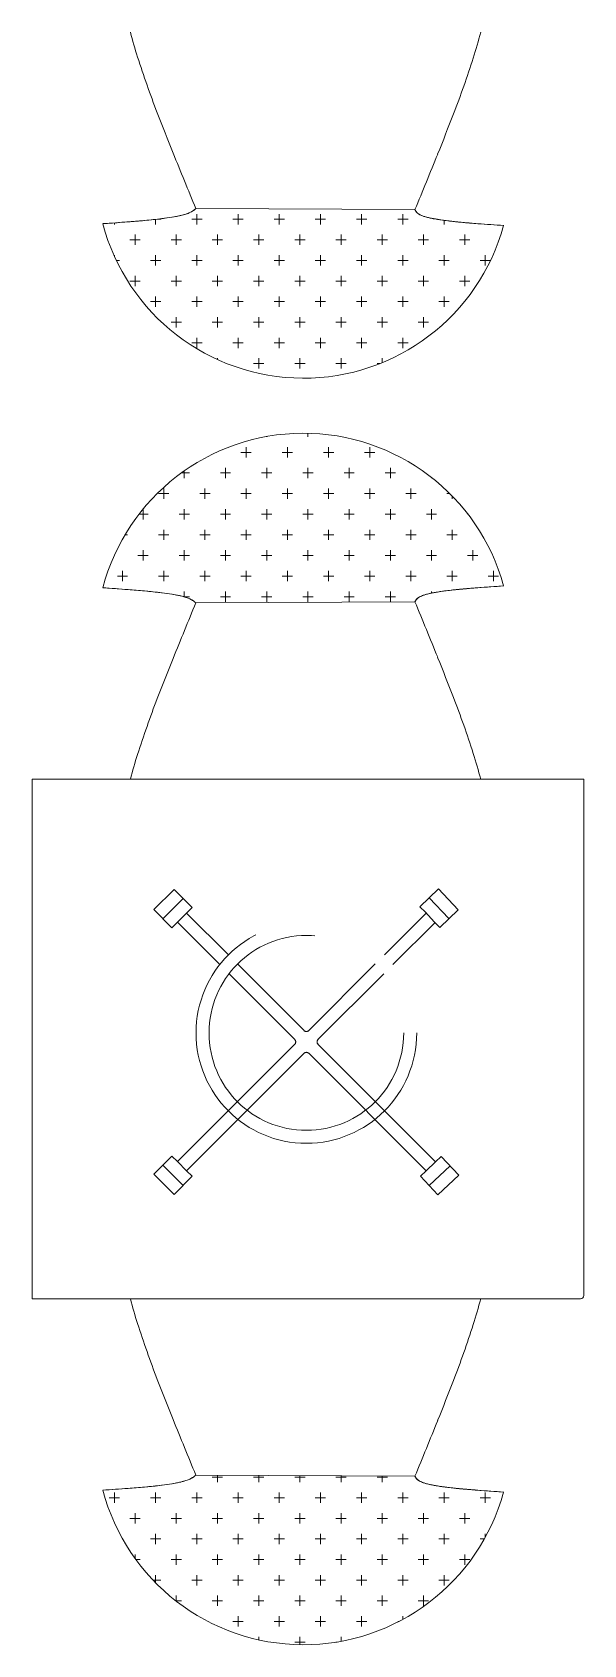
# Model space of a CAD drawing. Extents: x 3270 to 6851, y -140 to 2884.
# Drawn here: x 5803.4 to 5888.4, y 814.5 to 1062.7 of the extents above; entities that cross this region are included whole.
import ezdxf

# ---------------------------------------------------------------- set-up
doc = ezdxf.new("R2010")
doc.units = 0
doc.header["$LTSCALE"] = 20
doc.linetypes.add('ACAD_ISO03W100', pattern=[30, 12, -18])
doc.layers.add('Ö-MOBİLYA', color=31, linetype='CONTINUOUS', lineweight=18)

msp = doc.modelspace()

# ---------------------------------------------------------------- linework, layer by layer
at = {"layer": 'Ö-MOBİLYA'}
for p, q in [((5828.59, 1035.6, 33.61), (5862.37, 1035.44, 32.32)), ((5828.59, 1035.6), (5862.37, 1035.44)), ((5828.59, 1035.6), (5862.37, 1035.44)), ((5816.05, 1033.17), (5816.05, 1033.4)), ((5822.4, 1033.17), (5822.4, 1033.93)), ((5822.71, 1033.97), (5823.2, 1033.97)), ((5827.96, 1033.97), (5829.55, 1033.97)), ((5828.75, 1033.17), (5828.75, 1034.76)), ((5834.31, 1033.97), (5835.9, 1033.97)), ((5835.1, 1033.17), (5835.1, 1034.76)), ((5840.66, 1033.97), (5842.25, 1033.97)), ((5841.45, 1033.17), (5841.45, 1034.76)), ((5847.01, 1033.97), (5848.6, 1033.97)), ((5847.8, 1033.17), (5847.8, 1034.76)), ((5853.36, 1033.97), (5854.95, 1033.97)), ((5854.15, 1033.17), (5854.15, 1034.76)), ((5859.71, 1033.97), (5861.3, 1033.97)), ((5860.5, 1033.17), (5860.5, 1034.76)), ((5866.85, 1033.17), (5866.85, 1033.78)), ((5873.2, 1033.17), (5873.2, 1033.19)), ((5818.43, 1030.79), (5820.02, 1030.79)), ((5819.23, 1030), (5819.23, 1031.59)), ((5824.78, 1030.79), (5826.37, 1030.79)), ((5825.58, 1030), (5825.58, 1031.59)), ((5831.13, 1030.79), (5832.72, 1030.79)), ((5831.93, 1030), (5831.93, 1031.59)), ((5837.48, 1030.79), (5839.07, 1030.79)), ((5838.28, 1030), (5838.28, 1031.59)), ((5843.83, 1030.79), (5845.42, 1030.79)), ((5844.63, 1030), (5844.63, 1031.59)), ((5850.18, 1030.79), (5851.77, 1030.79)), ((5850.98, 1030), (5850.98, 1031.59)), ((5856.53, 1030.79), (5858.12, 1030.79)), ((5857.33, 1030), (5857.33, 1031.59)), ((5862.88, 1030.79), (5864.47, 1030.79)), ((5863.68, 1030), (5863.68, 1031.59)), ((5869.23, 1030.79), (5870.82, 1030.79)), ((5870.03, 1030), (5870.03, 1031.59)), ((5816.05, 1028.23), (5816.05, 1028.41)), ((5822.4, 1026.82), (5822.4, 1028.41)), ((5828.75, 1026.82), (5828.75, 1028.41)), ((5835.1, 1026.82), (5835.1, 1028.41)), ((5841.45, 1026.82), (5841.45, 1028.41)), ((5847.8, 1026.82), (5847.8, 1028.41)), ((5854.15, 1026.82), (5854.15, 1028.41)), ((5860.5, 1026.82), (5860.5, 1028.41)), ((5866.85, 1026.82), (5866.85, 1028.41)), ((5873.2, 1026.82), (5873.2, 1028.41)), ((5816.34, 1027.62), (5816.85, 1027.62)), ((5821.61, 1027.62), (5823.2, 1027.62)), ((5827.96, 1027.62), (5829.55, 1027.62)), ((5834.31, 1027.62), (5835.9, 1027.62)), ((5840.66, 1027.62), (5842.25, 1027.62)), ((5847.01, 1027.62), (5848.6, 1027.62)), ((5853.36, 1027.62), (5854.95, 1027.62)), ((5859.71, 1027.62), (5861.3, 1027.62)), ((5866.06, 1027.62), (5867.65, 1027.62)), ((5872.41, 1027.62), (5874, 1027.62)), ((5818.43, 1024.44), (5820.02, 1024.44)), ((5819.23, 1023.65), (5819.23, 1025.24)), ((5824.78, 1024.44), (5826.37, 1024.44)), ((5825.58, 1023.65), (5825.58, 1025.24)), ((5831.13, 1024.44), (5832.72, 1024.44)), ((5831.93, 1023.65), (5831.93, 1025.24)), ((5837.48, 1024.44), (5839.07, 1024.44)), ((5838.28, 1023.65), (5838.28, 1025.24)), ((5843.83, 1024.44), (5845.42, 1024.44)), ((5844.63, 1023.65), (5844.63, 1025.24)), ((5850.18, 1024.44), (5851.77, 1024.44)), ((5850.98, 1023.65), (5850.98, 1025.24)), ((5856.53, 1024.44), (5858.12, 1024.44)), ((5857.33, 1023.65), (5857.33, 1025.24)), ((5862.88, 1024.44), (5864.47, 1024.44)), ((5863.68, 1023.65), (5863.68, 1025.24)), ((5869.23, 1024.44), (5870.82, 1024.44)), ((5870.03, 1023.65), (5870.03, 1025.24)), ((5821.61, 1021.27), (5823.2, 1021.27)), ((5822.4, 1020.47), (5822.4, 1022.06)), ((5827.96, 1021.27), (5829.55, 1021.27)), ((5828.75, 1020.47), (5828.75, 1022.06)), ((5834.31, 1021.27), (5835.9, 1021.27)), ((5835.1, 1020.47), (5835.1, 1022.06)), ((5840.66, 1021.27), (5842.25, 1021.27)), ((5841.45, 1020.47), (5841.45, 1022.06)), ((5847.01, 1021.27), (5848.6, 1021.27)), ((5847.8, 1020.47), (5847.8, 1022.06)), ((5853.36, 1021.27), (5854.95, 1021.27)), ((5854.15, 1020.47), (5854.15, 1022.06)), ((5859.71, 1021.27), (5861.3, 1021.27)), ((5860.5, 1020.47), (5860.5, 1022.06)), ((5866.06, 1021.27), (5867.65, 1021.27)), ((5866.85, 1020.47), (5866.85, 1022.06)), ((5824.78, 1018.09), (5826.37, 1018.09)), ((5825.58, 1017.3), (5825.58, 1018.89)), ((5831.13, 1018.09), (5832.72, 1018.09)), ((5831.93, 1017.3), (5831.93, 1018.89)), ((5837.48, 1018.09), (5839.07, 1018.09)), ((5838.28, 1017.3), (5838.28, 1018.89)), ((5843.83, 1018.09), (5845.42, 1018.09)), ((5844.63, 1017.3), (5844.63, 1018.89)), ((5850.18, 1018.09), (5851.77, 1018.09)), ((5850.98, 1017.3), (5850.98, 1018.89)), ((5856.53, 1018.09), (5858.12, 1018.09)), ((5857.33, 1017.3), (5857.33, 1018.89)), ((5862.88, 1018.09), (5864.47, 1018.09)), ((5863.68, 1017.3), (5863.68, 1018.89)), ((5828.75, 1014.12), (5828.75, 1015.71)), ((5835.1, 1014.12), (5835.1, 1015.71)), ((5841.45, 1014.12), (5841.45, 1015.71)), ((5847.8, 1014.12), (5847.8, 1015.71)), ((5854.15, 1014.12), (5854.15, 1015.71)), ((5860.5, 1014.12), (5860.5, 1015.71)), ((5827.96, 1014.92), (5829.55, 1014.92)), ((5834.31, 1014.92), (5835.9, 1014.92)), ((5840.66, 1014.92), (5842.25, 1014.92)), ((5847.01, 1014.92), (5848.6, 1014.92)), ((5853.36, 1014.92), (5854.95, 1014.92)), ((5859.71, 1014.92), (5861.3, 1014.92)), ((5831.93, 1012.35), (5831.93, 1012.54)), ((5837.48, 1011.74), (5839.07, 1011.74)), ((5838.28, 1010.95), (5838.28, 1012.54)), ((5843.83, 1011.74), (5845.42, 1011.74)), ((5844.63, 1010.95), (5844.63, 1012.54)), ((5850.18, 1011.74), (5851.77, 1011.74)), ((5850.98, 1010.95), (5850.98, 1012.54)), ((5856.53, 1011.74), (5857, 1011.74)), ((5857.33, 1011.87), (5857.33, 1012.54)), ((5845.87, 1000.44), (5845.87, 1001)), ((5835.55, 998.06), (5837.14, 998.06)), ((5836.35, 997.27), (5836.35, 998.86)), ((5839.52, 1000.44), (5839.52, 1000.51)), ((5841.9, 998.06), (5843.49, 998.06)), ((5842.7, 997.27), (5842.7, 998.86)), ((5848.25, 998.06), (5849.84, 998.06)), ((5849.05, 997.27), (5849.05, 998.86)), ((5854.6, 998.06), (5856.19, 998.06)), ((5855.4, 997.27), (5855.4, 998.86)), ((5833.17, 994.09), (5833.17, 995.68)), ((5839.52, 994.09), (5839.52, 995.68)), ((5845.87, 994.09), (5845.87, 995.68)), ((5852.22, 994.09), (5852.22, 995.68)), ((5858.57, 994.09), (5858.57, 995.68)), ((5826.36, 994.89), (5827.61, 994.89)), ((5826.82, 994.09), (5826.82, 995.22)), ((5832.38, 994.89), (5833.96, 994.89)), ((5838.73, 994.89), (5840.31, 994.89)), ((5845.08, 994.89), (5846.66, 994.89)), ((5851.43, 994.89), (5853.01, 994.89)), ((5857.78, 994.89), (5859.36, 994.89)), ((5864.92, 994.09), (5864.92, 994.2)), ((5822.85, 991.71), (5824.44, 991.71)), ((5823.65, 990.92), (5823.65, 992.51)), ((5829.2, 991.71), (5830.79, 991.71)), ((5830, 990.92), (5830, 992.51)), ((5835.55, 991.71), (5837.14, 991.71)), ((5836.35, 990.92), (5836.35, 992.51)), ((5841.9, 991.71), (5843.49, 991.71)), ((5842.7, 990.92), (5842.7, 992.51)), ((5848.25, 991.71), (5849.84, 991.71)), ((5849.05, 990.92), (5849.05, 992.51)), ((5854.6, 991.71), (5856.19, 991.71)), ((5855.4, 990.92), (5855.4, 992.51)), ((5860.95, 991.71), (5862.54, 991.71)), ((5861.75, 990.92), (5861.75, 992.51)), ((5867.3, 991.71), (5867.74, 991.71)), ((5868.1, 990.92), (5868.1, 991.35)), ((5819.83, 988.54), (5821.26, 988.54)), ((5820.47, 987.74), (5820.47, 989.33)), ((5826.03, 988.54), (5827.61, 988.54)), ((5826.82, 987.74), (5826.82, 989.33)), ((5832.38, 988.54), (5833.96, 988.54)), ((5833.17, 987.74), (5833.17, 989.33)), ((5838.73, 988.54), (5840.31, 988.54)), ((5839.52, 987.74), (5839.52, 989.33)), ((5845.08, 988.54), (5846.66, 988.54)), ((5845.87, 987.74), (5845.87, 989.33)), ((5851.43, 988.54), (5853.01, 988.54)), ((5852.22, 987.74), (5852.22, 989.33)), ((5857.78, 988.54), (5859.36, 988.54)), ((5858.57, 987.74), (5858.57, 989.33)), ((5864.13, 988.54), (5865.71, 988.54)), ((5864.92, 987.74), (5864.92, 989.33)), ((5870.48, 988.54), (5870.53, 988.54)), ((5823.65, 984.57), (5823.65, 986.16)), ((5830, 984.57), (5830, 986.16)), ((5836.35, 984.57), (5836.35, 986.16)), ((5842.7, 984.57), (5842.7, 986.16)), ((5849.05, 984.57), (5849.05, 986.16)), ((5855.4, 984.57), (5855.4, 986.16)), ((5861.75, 984.57), (5861.75, 986.16)), ((5868.1, 984.57), (5868.1, 986.16)), ((5817.3, 984.57), (5817.3, 984.71)), ((5817.67, 985.36), (5818.09, 985.36)), ((5822.85, 985.36), (5824.44, 985.36)), ((5829.2, 985.36), (5830.79, 985.36)), ((5835.55, 985.36), (5837.14, 985.36)), ((5841.9, 985.36), (5843.49, 985.36)), ((5848.25, 985.36), (5849.84, 985.36)), ((5854.6, 985.36), (5856.19, 985.36)), ((5860.95, 985.36), (5862.54, 985.36)), ((5867.3, 985.36), (5868.89, 985.36)), ((5819.68, 982.19), (5821.26, 982.19)), ((5820.47, 981.39), (5820.47, 982.98)), ((5826.03, 982.19), (5827.61, 982.19)), ((5826.82, 981.39), (5826.82, 982.98)), ((5832.38, 982.19), (5833.96, 982.19)), ((5833.17, 981.39), (5833.17, 982.98)), ((5838.73, 982.19), (5840.31, 982.19)), ((5839.52, 981.39), (5839.52, 982.98)), ((5845.08, 982.19), (5846.66, 982.19)), ((5845.87, 981.39), (5845.87, 982.98)), ((5851.43, 982.19), (5853.01, 982.19)), ((5852.22, 981.39), (5852.22, 982.98)), ((5857.78, 982.19), (5859.36, 982.19)), ((5858.57, 981.39), (5858.57, 982.98)), ((5864.13, 982.19), (5865.71, 982.19)), ((5864.92, 981.39), (5864.92, 982.98)), ((5870.48, 982.19), (5872.06, 982.19)), ((5871.27, 981.39), (5871.27, 982.98)), ((5816.5, 979.01), (5818.09, 979.01)), ((5817.3, 978.22), (5817.3, 979.81)), ((5822.85, 979.01), (5824.44, 979.01)), ((5823.65, 978.22), (5823.65, 979.81)), ((5829.2, 979.01), (5830.79, 979.01)), ((5830, 978.22), (5830, 979.81)), ((5835.55, 979.01), (5837.14, 979.01)), ((5836.35, 978.22), (5836.35, 979.81)), ((5841.9, 979.01), (5843.49, 979.01)), ((5842.7, 978.22), (5842.7, 979.81)), ((5848.25, 979.01), (5849.84, 979.01)), ((5849.05, 978.22), (5849.05, 979.81)), ((5854.6, 979.01), (5856.19, 979.01)), ((5855.4, 978.22), (5855.4, 979.81)), ((5860.95, 979.01), (5862.54, 979.01)), ((5861.75, 978.22), (5861.75, 979.81)), ((5867.3, 979.01), (5868.89, 979.01)), ((5868.1, 978.22), (5868.1, 979.81)), ((5873.65, 979.01), (5875.24, 979.01)), ((5874.45, 978.22), (5874.45, 979.81)), ((5826.74, 975.84), (5827.61, 975.84)), ((5826.82, 975.81), (5826.82, 976.63)), ((5832.38, 975.84), (5833.96, 975.84)), ((5833.17, 975.04), (5833.17, 976.63)), ((5838.73, 975.84), (5840.31, 975.84)), ((5839.52, 975.04), (5839.52, 976.63)), ((5845.08, 975.84), (5846.66, 975.84)), ((5845.87, 975.04), (5845.87, 976.63)), ((5851.43, 975.84), (5853.01, 975.84)), ((5852.22, 975.04), (5852.22, 976.63)), ((5857.78, 975.84), (5859.36, 975.84)), ((5858.57, 975.04), (5858.57, 976.63)), ((5864.92, 976.39), (5864.92, 976.63)), ((5828.59, 974.89, 33.61), (5862.37, 975.05, 32.32)), ((5828.59, 974.89), (5862.37, 975.05)), ((5828.59, 974.89), (5862.37, 975.05)), ((5888.38, 947.74), (5803.38, 947.74)), ((5803.38, 947.74), (5803.38, 867.74)), ((5888.38, 868.24), (5888.38, 947.74)), ((5803.38, 867.74), (5887.88, 867.74)), ((5828.59, 840.6, 33.61), (5862.37, 840.44, 32.32)), ((5828.59, 840.6), (5862.37, 840.44)), ((5828.59, 840.6), (5862.37, 840.44)), ((5831.13, 840.29), (5832.72, 840.29)), ((5831.93, 839.5), (5831.93, 840.58)), ((5837.48, 840.29), (5839.07, 840.29)), ((5838.28, 839.5), (5838.28, 840.55)), ((5843.83, 840.29), (5845.42, 840.29)), ((5844.63, 839.5), (5844.63, 840.52)), ((5850.18, 840.29), (5851.77, 840.29)), ((5850.98, 839.5), (5850.98, 840.49)), ((5856.53, 840.29), (5858.12, 840.29)), ((5857.33, 839.5), (5857.33, 840.46)), ((5815.26, 837.12), (5816.85, 837.12)), ((5816.05, 836.32), (5816.05, 837.91)), ((5821.61, 837.12), (5823.2, 837.12)), ((5822.4, 836.32), (5822.4, 837.91)), ((5827.96, 837.12), (5829.55, 837.12)), ((5828.75, 836.32), (5828.75, 837.91)), ((5834.31, 837.12), (5835.9, 837.12)), ((5835.1, 836.32), (5835.1, 837.91)), ((5840.66, 837.12), (5842.25, 837.12)), ((5841.45, 836.32), (5841.45, 837.91)), ((5847.01, 837.12), (5848.6, 837.12)), ((5847.8, 836.32), (5847.8, 837.91)), ((5853.36, 837.12), (5854.95, 837.12)), ((5854.15, 836.32), (5854.15, 837.91)), ((5859.71, 837.12), (5861.3, 837.12)), ((5860.5, 836.32), (5860.5, 837.91)), ((5866.06, 837.12), (5867.65, 837.12)), ((5866.85, 836.32), (5866.85, 837.91)), ((5872.41, 837.12), (5874, 837.12)), ((5873.2, 836.32), (5873.2, 837.91)), ((5819.23, 833.15), (5819.23, 834.74)), ((5825.58, 833.15), (5825.58, 834.74)), ((5831.93, 833.15), (5831.93, 834.74)), ((5838.28, 833.15), (5838.28, 834.74)), ((5844.63, 833.15), (5844.63, 834.74)), ((5850.98, 833.15), (5850.98, 834.74)), ((5857.33, 833.15), (5857.33, 834.74)), ((5863.68, 833.15), (5863.68, 834.74)), ((5870.03, 833.15), (5870.03, 834.74)), ((5818.43, 833.94), (5820.02, 833.94)), ((5824.78, 833.94), (5826.37, 833.94)), ((5831.13, 833.94), (5832.72, 833.94)), ((5837.48, 833.94), (5839.07, 833.94)), ((5843.83, 833.94), (5845.42, 833.94)), ((5850.18, 833.94), (5851.77, 833.94)), ((5856.53, 833.94), (5858.12, 833.94)), ((5862.88, 833.94), (5864.47, 833.94)), ((5869.23, 833.94), (5870.82, 833.94)), ((5821.61, 830.77), (5823.2, 830.77)), ((5822.4, 829.97), (5822.4, 831.56)), ((5827.96, 830.77), (5829.55, 830.77)), ((5828.75, 829.97), (5828.75, 831.56)), ((5834.31, 830.77), (5835.9, 830.77)), ((5835.1, 829.97), (5835.1, 831.56)), ((5840.66, 830.77), (5842.25, 830.77)), ((5841.45, 829.97), (5841.45, 831.56)), ((5847.01, 830.77), (5848.6, 830.77)), ((5847.8, 829.97), (5847.8, 831.56)), ((5853.36, 830.77), (5854.95, 830.77)), ((5854.15, 829.97), (5854.15, 831.56)), ((5859.71, 830.77), (5861.3, 830.77)), ((5860.5, 829.97), (5860.5, 831.56)), ((5866.06, 830.77), (5867.65, 830.77)), ((5866.85, 829.97), (5866.85, 831.56)), ((5872.41, 830.77), (5873.06, 830.77)), ((5873.2, 831.02), (5873.2, 831.56)), ((5819.23, 827.76), (5819.23, 828.39)), ((5819.35, 827.59), (5820.02, 827.59)), ((5824.78, 827.59), (5826.37, 827.59)), ((5825.58, 826.8), (5825.58, 828.39)), ((5831.13, 827.59), (5832.72, 827.59)), ((5831.93, 826.8), (5831.93, 828.39)), ((5837.48, 827.59), (5839.07, 827.59)), ((5838.28, 826.8), (5838.28, 828.39)), ((5843.83, 827.59), (5845.42, 827.59)), ((5844.63, 826.8), (5844.63, 828.39)), ((5850.18, 827.59), (5851.77, 827.59)), ((5850.98, 826.8), (5850.98, 828.39)), ((5856.53, 827.59), (5858.12, 827.59)), ((5857.33, 826.8), (5857.33, 828.39)), ((5862.88, 827.59), (5864.47, 827.59)), ((5863.68, 826.8), (5863.68, 828.39)), ((5869.23, 827.59), (5870.82, 827.59)), ((5870.03, 826.8), (5870.03, 828.39)), ((5822, 824.42), (5823.2, 824.42)), ((5822.4, 824), (5822.4, 825.21)), ((5827.96, 824.42), (5829.55, 824.42)), ((5828.75, 823.62), (5828.75, 825.21)), ((5834.31, 824.42), (5835.9, 824.42)), ((5835.1, 823.62), (5835.1, 825.21)), ((5840.66, 824.42), (5842.25, 824.42)), ((5841.45, 823.62), (5841.45, 825.21)), ((5847.01, 824.42), (5848.6, 824.42)), ((5847.8, 823.62), (5847.8, 825.21)), ((5853.36, 824.42), (5854.95, 824.42)), ((5854.15, 823.62), (5854.15, 825.21)), ((5859.71, 824.42), (5861.3, 824.42)), ((5860.5, 823.62), (5860.5, 825.21)), ((5866.06, 824.42), (5867.65, 824.42)), ((5866.85, 823.62), (5866.85, 825.21)), ((5825.58, 821.19), (5825.58, 822.04)), ((5831.93, 820.45), (5831.93, 822.04)), ((5838.28, 820.45), (5838.28, 822.04)), ((5844.63, 820.45), (5844.63, 822.04)), ((5850.98, 820.45), (5850.98, 822.04)), ((5857.33, 820.45), (5857.33, 822.04)), ((5863.68, 820.45), (5863.68, 822.04)), ((5825.51, 821.24), (5826.37, 821.24)), ((5831.13, 821.24), (5832.72, 821.24)), ((5837.48, 821.24), (5839.07, 821.24)), ((5843.83, 821.24), (5845.42, 821.24)), ((5850.18, 821.24), (5851.77, 821.24)), ((5856.53, 821.24), (5858.12, 821.24)), ((5862.88, 821.24), (5864.47, 821.24)), ((5834.31, 818.07), (5835.9, 818.07)), ((5835.1, 817.27), (5835.1, 818.86)), ((5840.66, 818.07), (5842.25, 818.07)), ((5841.45, 817.27), (5841.45, 818.86)), ((5847.01, 818.07), (5848.6, 818.07)), ((5847.8, 817.27), (5847.8, 818.86)), ((5853.36, 818.07), (5854.95, 818.07)), ((5854.15, 817.27), (5854.15, 818.86)), ((5859.71, 818.07), (5859.91, 818.07)), ((5860.5, 818.38), (5860.5, 818.86)), ((5838.28, 815.23), (5838.28, 815.69)), ((5843.83, 814.89), (5845.42, 814.89)), ((5844.63, 814.48), (5844.63, 815.69)), ((5850.18, 814.89), (5850.31, 814.89)), ((5850.98, 815.01), (5850.98, 815.69))]:
    msp.add_line(p, q, dxfattribs=at)
at = {"layer": 'Ö-MOBİLYA', "linetype": 'ACAD_ISO03W100', "ltscale": 0.3}
for p, q in [((5825.24, 930.78), (5822.12, 927.66)), ((5822.97, 928.51), (5822.97, 928.52)), ((5826.64, 929.38), (5823.52, 926.26)), ((5824.39, 929.92), (5824.38, 929.93)), ((5828.04, 927.98), (5825.24, 930.78)), ((5863.13, 928.11), (5865.99, 930.84)), ((5864.56, 929.48), (5867.61, 926.29)), ((5865.99, 930.84), (5869.04, 927.65)), ((5866.87, 929.92), (5866.88, 929.93)), ((5867.35, 929.42), (5867.36, 929.43)), ((5868.21, 928.52), (5868.21, 928.53)), ((5824.92, 924.86), (5822.12, 927.66)), ((5827.18, 927.13), (5825.76, 925.72)), ((5827.18, 927.13), (5828.04, 927.98)), ((5833.61, 920.7), (5827.18, 927.13)), ((5857.65, 920.7), (5864.08, 927.13)), ((5863.97, 927.25), (5863.13, 928.11)), ((5863.97, 927.25), (5865.35, 925.8)), ((5866.18, 924.92), (5869.04, 927.65)), ((5825.76, 925.72), (5824.92, 924.86)), ((5832.28, 919.2), (5825.76, 925.72)), ((5858.98, 919.2), (5865.46, 925.68)), ((5865.35, 925.8), (5866.18, 924.92)), ((5845.28, 909.03), (5835.02, 919.29)), ((5845.99, 909.03), (5856.24, 919.29)), ((5843.84, 907.64), (5833.71, 917.78)), ((5847.42, 907.64), (5857.56, 917.78)), ((5843.84, 906.94), (5825.76, 888.86)), ((5847.42, 906.94), (5865.55, 888.82)), ((5845.28, 905.55), (5827.18, 887.45)), ((5845.99, 905.55), (5864.09, 887.45)), ((5824.92, 889.72), (5822.12, 886.93)), ((5825.76, 888.86), (5824.92, 889.72)), ((5827.18, 887.45), (5825.76, 888.86)), ((5864.09, 887.45), (5865.55, 888.82)), ((5865.55, 888.82), (5866.42, 889.65)), ((5866.42, 889.65), (5869.12, 886.77)), ((5825.24, 883.81), (5822.12, 886.93)), ((5826.64, 885.2), (5823.52, 888.32)), ((5828.04, 886.6), (5825.24, 883.81)), ((5827.18, 887.45), (5828.04, 886.6)), ((5864.09, 887.45), (5863.2, 886.63)), ((5863.2, 886.63), (5865.91, 883.75)), ((5864.55, 885.19), (5867.77, 888.21)), ((5865.91, 883.75), (5869.12, 886.77)), ((5822.97, 886.07), (5822.97, 886.07)), ((5822.97, 886.07), (5822.97, 886.07)), ((5824.39, 884.66), (5824.38, 884.65)), ((5824.39, 884.66), (5824.38, 884.65)), ((5866.58, 884.36), (5866.59, 884.35)), ((5866.88, 884.66), (5866.88, 884.65)), ((5867.08, 884.83), (5867.09, 884.83)), ((5867.99, 885.68), (5867.99, 885.67))]:
    msp.add_line(p, q, dxfattribs=at)
for radius in [17, 15]:
    msp.add_circle((5845.63, 908.68), radius, dxfattribs=at)
at = {"layer": 'Ö-MOBİLYA'}
for centre, radius, start, end in [((5888.46, 1080.98), 72.29, 194.6156, 197.7655), ((5802.5, 1080.83), 72.29, 342.2345, 345.5139), ((5968.55, 1106.74), 156.42, 197.7979, 201.1346), ((5722.41, 1106.58), 156.42, 338.8654, 342.2021), ((6165.65, 1181.77), 367.31, 200.9662, 202.0049), ((5525.31, 1181.61), 367.31, 337.9951, 339.0338), ((6839.54, 1455.06), 1094.51, 202.05105, 202.53468), ((4851.42, 1454.9), 1094.51, 337.46532, 337.94895), ((5826.28, 1038.03), 3.35, 292.1653, 309.593), ((5826.32, 1037.98), 3.29, 300.6383, 309.6852), ((5824.7, 1040.03), 5.9, 309.0971, 311.3444), ((5825.21, 1039.42), 5.11, 308.9227, 311.5188), ((5864.6, 1036.51), 2.48, 205.6787, 212.0488), ((5864.3, 1036.35), 2.14, 205.3415, 210.2195), ((5863.66, 1035.94), 1.38, 208.8739, 236.273), ((5769.41, 1687.81), 656.07, 273.91861, 274.25962), ((5769.41, 1687.81), 656.07, 273.91861, 274.25962), ((5845.18, 1041.48, 97.96), 32, 194.865, 344.6094), ((5845.18, 1041.48), 32, 194.865, 344.6094), ((5845.18, 1041.48), 32, 194.865, 344.6094), ((5805.26, 1205.57), 172.51, 274.2831, 275.1363), ((5805.26, 1205.57), 172.51, 274.2831, 275.1363), ((5813.58, 1113.25), 79.81, 275.1198, 277.0526), ((5813.58, 1113.25), 79.81, 275.1198, 277.0526), ((5818.12, 1076.23), 42.51, 277.1116, 279.1758), ((5818.12, 1076.23), 42.51, 277.1116, 279.1758), ((5821.2, 1057.02), 23.05, 279.222, 282.1563), ((5821.2, 1057.02), 23.05, 279.222, 282.1563), ((5823.49, 1046.34), 12.13, 282.2297, 286.4401), ((5823.49, 1046.34), 12.13, 282.2297, 286.4401), ((5825.08, 1040.88), 6.45, 286.5664, 292.4734), ((5825.08, 1040.88), 6.45, 286.5664, 292.4734), ((5826.07, 1038.46), 3.83, 292.6975, 300.1982), ((5863.64, 1035.92), 1.35, 212.4974, 236.5012), ((5864.18, 1036.69), 2.29, 235.7654, 243.6573), ((5864.18, 1036.69), 2.29, 235.7654, 243.6573), ((5864.85, 1038.03), 3.79, 243.6255, 249.6613), ((5864.85, 1038.03), 3.79, 243.6255, 249.6613), ((5865.78, 1040.53), 6.46, 249.6113, 254.0821), ((5865.78, 1040.53), 6.46, 249.6113, 254.0821), ((5867.01, 1044.83), 10.93, 254.0392, 257.3418), ((5867.01, 1044.83), 10.93, 254.0392, 257.3418), ((5868.58, 1051.75), 18.03, 257.3105, 259.7762), ((5869.21, 1054.84), 21.17, 257.4937, 260.8074), ((5870.51, 1062.4), 28.85, 259.7545, 261.6245), ((5872.45, 1075.1), 41.7, 260.8545, 263.0799), ((5873.3, 1081.37), 48.02, 261.6331, 263.7399), ((5876.64, 1109.98), 76.83, 263.1114, 264.6624), ((5877.71, 1120.37), 87.27, 263.652, 265.1275), ((5883.41, 1184.11), 151.27, 264.7209, 265.7016), ((5884.86, 1202.68), 169.89, 265.0814, 265.6825), ((5915.95, 1620.51), 588.88, 265.72734, 266.11404), ((5915.95, 1620.51), 588.88, 265.72734, 266.11404), ((5845.18, 969.01, 97.96), 32, 15.3906, 165.135), ((5845.18, 969.01), 32, 15.3906, 165.135), ((5845.18, 969.01), 32, 15.3906, 165.135), ((5769.41, 322.68), 656.07, 85.74038, 86.08139), ((5769.41, 322.68), 656.07, 85.74038, 86.08139), ((5805.26, 804.91), 172.51, 84.8637, 85.7169), ((5805.26, 804.91), 172.51, 84.8637, 85.7169), ((5813.58, 897.23), 79.81, 82.9474, 84.8802), ((5813.58, 897.23), 79.81, 82.9474, 84.8802), ((5818.12, 934.26), 42.51, 80.8242, 82.8884), ((5818.12, 934.26), 42.51, 80.8242, 82.8884), ((5821.2, 953.47), 23.05, 77.8437, 80.778), ((5821.2, 953.47), 23.05, 77.8437, 80.778), ((5823.49, 964.15), 12.13, 73.5599, 77.7703), ((5823.49, 964.15), 12.13, 73.5599, 77.7703), ((5825.08, 969.6), 6.45, 67.5266, 73.4336), ((5825.08, 969.6), 6.45, 67.5266, 73.4336), ((5863.66, 974.55), 1.38, 123.727, 151.1261), ((5863.64, 974.57), 1.35, 123.4988, 147.5026), ((5864.18, 973.8), 2.29, 116.3427, 124.2346), ((5864.18, 973.8), 2.29, 116.3427, 124.2346), ((5864.85, 972.46), 3.79, 110.3387, 116.3745), ((5864.85, 972.46), 3.79, 110.3387, 116.3745), ((5865.78, 969.96), 6.46, 105.9179, 110.3887), ((5865.78, 969.96), 6.46, 105.9179, 110.3887), ((5867.01, 965.66), 10.93, 102.6582, 105.9608), ((5867.01, 965.66), 10.93, 102.6582, 105.9608), ((5869.21, 955.65), 21.17, 99.1926, 102.5063), ((5868.58, 958.74), 18.03, 100.2238, 102.6895), ((5870.51, 948.09), 28.85, 98.3755, 100.2455), ((5872.45, 935.39), 41.7, 96.9201, 99.1455), ((5873.3, 929.12), 48.02, 96.2601, 98.3669), ((5876.64, 900.51), 76.83, 95.3376, 96.8886), ((5877.71, 890.12), 87.27, 94.8725, 96.348), ((5883.41, 826.38), 151.27, 94.2984, 95.2791), ((5884.86, 807.81), 169.89, 94.3175, 94.9186), ((5915.95, 389.97), 588.88, 93.88596, 94.27266), ((5915.95, 389.97), 588.88, 93.88596, 94.27266), ((6839.54, 555.43), 1094.51, 157.46532, 157.94895), ((5826.28, 972.46), 3.35, 50.407, 67.8347), ((5826.07, 972.03), 3.83, 59.8018, 67.3025), ((5826.32, 972.51), 3.29, 50.3148, 59.3617), ((5824.7, 970.46), 5.9, 48.6556, 50.9029), ((5825.21, 971.07), 5.11, 48.4812, 51.0773), ((5864.6, 973.97), 2.48, 147.9512, 154.3213), ((5864.3, 974.13), 2.14, 149.7805, 154.6585), ((4851.42, 555.59), 1094.51, 22.05105, 22.53468), ((6165.65, 828.72), 367.31, 157.9951, 159.0338), ((5525.31, 828.87), 367.31, 20.9662, 22.0049), ((5968.55, 903.75), 156.42, 158.8654, 162.2021), ((5722.41, 903.91), 156.42, 17.7979, 21.1346), ((5888.46, 929.5), 72.29, 162.2345, 165.3844), ((5802.5, 929.66), 72.29, 14.4861, 17.7655), ((5888.46, 885.98), 72.29, 194.6156, 197.7655), ((5802.5, 885.83), 72.29, 342.2345, 345.5139), ((5887.88, 868.24), 0.5, 270, 0), ((5968.55, 911.74), 156.42, 197.7979, 201.1346), ((5722.41, 911.58), 156.42, 338.8654, 342.2021), ((6165.65, 986.77), 367.31, 200.9662, 202.0049), ((5525.31, 986.61), 367.31, 337.9951, 339.0338), ((6839.54, 1260.06), 1094.51, 202.05105, 202.53468), ((4851.42, 1259.9), 1094.51, 337.46532, 337.94895), ((5818.12, 881.23), 42.51, 277.1116, 279.1758), ((5818.12, 881.23), 42.51, 277.1116, 279.1758), ((5821.2, 862.02), 23.05, 279.222, 282.1563), ((5821.2, 862.02), 23.05, 279.222, 282.1563), ((5823.49, 851.34), 12.13, 282.2297, 286.4401), ((5823.49, 851.34), 12.13, 282.2297, 286.4401), ((5825.08, 845.88), 6.45, 286.5664, 292.4734), ((5825.08, 845.88), 6.45, 286.5664, 292.4734), ((5826.28, 843.03), 3.35, 292.1653, 309.593), ((5826.07, 843.46), 3.83, 292.6975, 300.1982), ((5826.32, 842.98), 3.29, 300.6383, 309.6852), ((5824.7, 845.03), 5.9, 309.0971, 311.3444), ((5825.21, 844.42), 5.11, 308.9227, 311.5188), ((5864.6, 841.51), 2.48, 205.6787, 212.0488), ((5864.3, 841.35), 2.14, 205.3415, 210.2195), ((5863.66, 840.94), 1.38, 208.8739, 236.273), ((5863.64, 840.92), 1.35, 212.4974, 236.5012), ((5864.18, 841.69), 2.29, 235.7654, 243.6573), ((5864.18, 841.69), 2.29, 235.7654, 243.6573), ((5864.85, 843.03), 3.79, 243.6255, 249.6613), ((5864.85, 843.03), 3.79, 243.6255, 249.6613), ((5865.78, 845.53), 6.46, 249.6113, 254.0821), ((5865.78, 845.53), 6.46, 249.6113, 254.0821), ((5867.01, 849.83), 10.93, 254.0392, 257.3418), ((5867.01, 849.83), 10.93, 254.0392, 257.3418), ((5868.58, 856.75), 18.03, 257.3105, 259.7762), ((5869.21, 859.84), 21.17, 257.4937, 260.8074), ((5769.41, 1492.81), 656.07, 273.91861, 274.25962), ((5769.41, 1492.81), 656.07, 273.91861, 274.25962), ((5845.18, 846.48, 97.96), 32, 194.865, 344.6094), ((5845.18, 846.48), 32, 194.865, 344.6094), ((5845.18, 846.48), 32, 194.865, 344.6094), ((5805.26, 1010.57), 172.51, 274.2831, 275.1363), ((5805.26, 1010.57), 172.51, 274.2831, 275.1363), ((5813.58, 918.25), 79.81, 275.1198, 277.0526), ((5813.58, 918.25), 79.81, 275.1198, 277.0526), ((5870.51, 867.4), 28.85, 259.7545, 261.6245), ((5872.45, 880.1), 41.7, 260.8545, 263.0799), ((5873.3, 886.37), 48.02, 261.6331, 263.7399), ((5876.64, 914.98), 76.83, 263.1114, 264.6624), ((5877.71, 925.37), 87.27, 263.652, 265.1275), ((5883.41, 989.11), 151.27, 264.7209, 265.7016), ((5884.86, 1007.68), 169.89, 265.0814, 265.6825), ((5915.95, 1425.51), 588.88, 265.72734, 266.11404), ((5915.95, 1425.51), 588.88, 265.72734, 266.11404)]:
    msp.add_arc(centre, radius, start, end, dxfattribs=at)
at = {"layer": 'Ö-MOBİLYA', "linetype": 'ACAD_ISO03W100', "ltscale": 0.3}
for centre, start, end in [((5845.63, 909.39), 225, 315), ((5843.49, 907.29), 315, 45), ((5847.78, 907.29), 135, 225), ((5845.63, 905.19), 45, 135)]:
    msp.add_arc(centre, 0.5, start, end, dxfattribs=at)
at = {"layer": 'Ö-MOBİLYA'}
for points in [[(5814.25, 1033.27, 97.96), (5819.94, 1033.69, 86.77), (5828.59, 1035.6, 33.61)], [(5876.04, 1032.99, 97.96), (5870.34, 1033.41, 86.77), (5862.37, 1035.44, 32.32)], [(5814.25, 977.22, 97.96), (5819.94, 976.79, 86.77), (5828.59, 974.89, 33.61)], [(5876.04, 977.5, 97.96), (5870.34, 977.08, 86.77), (5862.37, 975.05, 32.32)], [(5814.25, 838.27, 97.96), (5819.94, 838.69, 86.77), (5828.59, 840.6, 33.61)], [(5876.04, 837.99, 97.96), (5870.34, 838.41, 86.77), (5862.37, 840.44, 32.32)]]:
    msp.add_spline(points, degree=3, dxfattribs=at)

doc.saveas('drawing.dxf')
